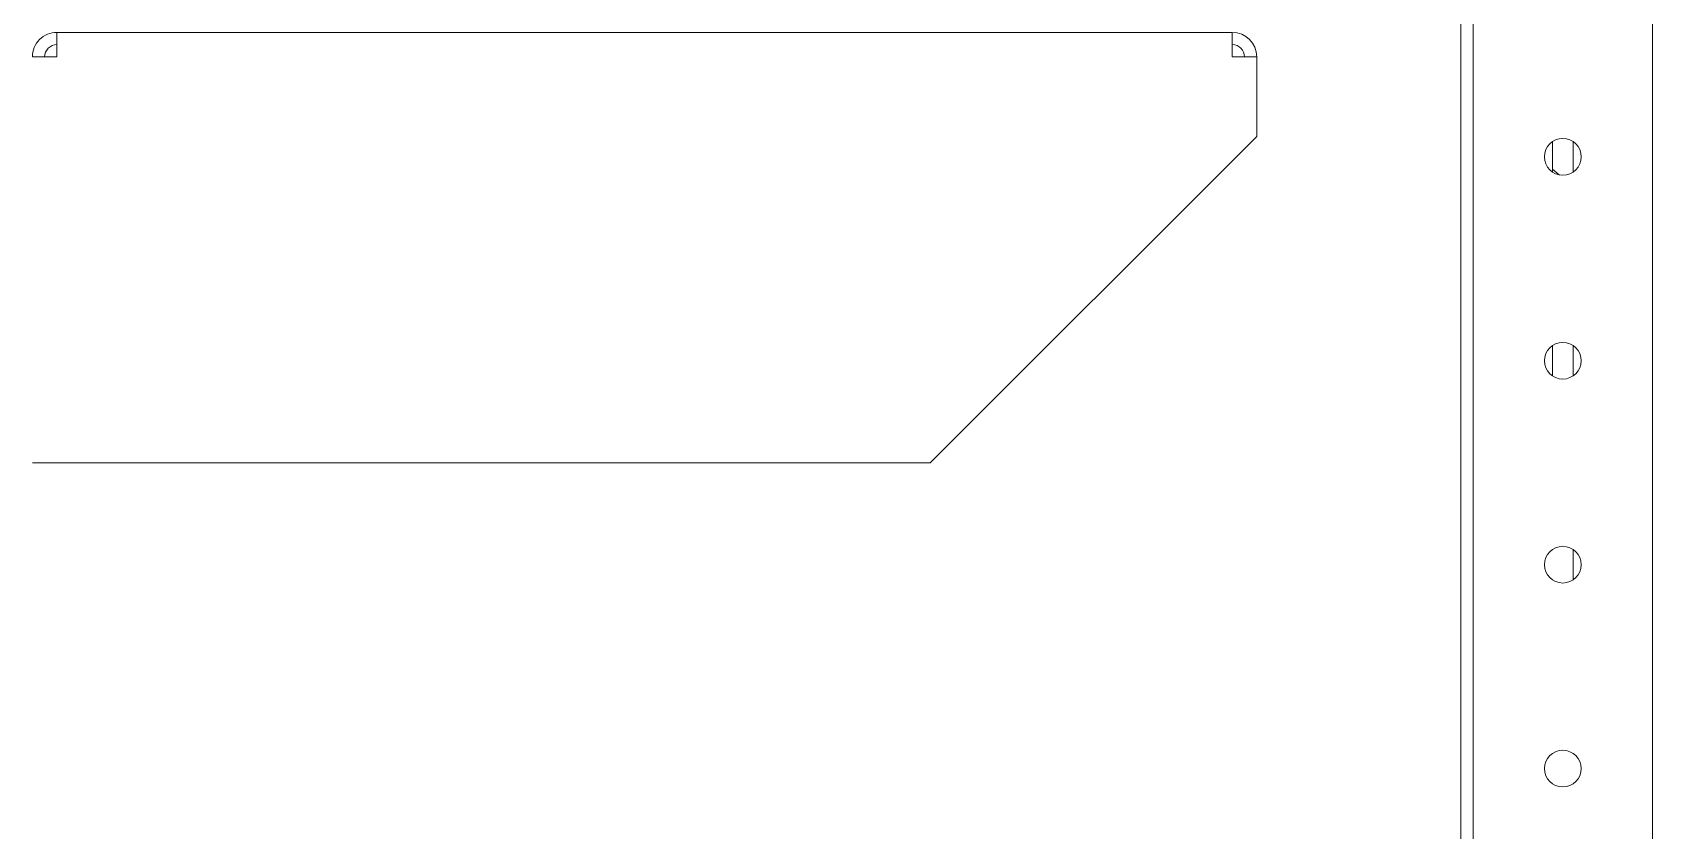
# Model space of a CAD drawing. Header units: millimetres. Extents: x 0 to 8410, y 0 to 5940.
# Drawn here: x 408.1 to 805.1, y 4373.6 to 4569.3 of the extents above; entities that cross this region are included whole.
import ezdxf

# ---------------------------------------------------------------- set-up
doc = ezdxf.new("R2010")
doc.units = ezdxf.units.MM
doc.header["$LTSCALE"] = 10
doc.layers.add('가시적인 것(ISO)', color=3, linetype='Continuous', lineweight=5, true_color=0x00ff00)

msp = doc.modelspace()

# ---------------------------------------------------------------- linework, layer by layer
at = {"layer": '가시적인 것(ISO)'}
for p, q in [((761.0935531025033, 3651.545506688018), (761.0935531025033, 5516.145506687957)), ((805.0935531025033, 3651.545506688018), (805.0935531025033, 5516.145506687957)), ((758.0935531025033, 3651.545506688018), (758.0935531025033, 5103.845506687988)), ((414.0935531025065, 4563.345506687981), (414.0935531025065, 4569.345506687981)), ((414.0935531025065, 4569.34550668798), (702.0935531025063, 4569.34550668798)), ((702.0935531025063, 4569.345506687981), (702.0935531025065, 4563.345506687981)), ((414.0935531025065, 4563.345506687981), (408.0935531025064, 4563.345506687981)), ((708.0935531025065, 4563.34550668798), (702.0935531025065, 4563.345506687981)), ((708.0935531025065, 4563.34550668798), (708.0935531025065, 4543.845506687981)), ((708.0935531025065, 4543.845506687981), (628.0935531025065, 4463.845506687981)), ((780.5935531022947, 4535.845506688654), (780.5935531022941, 4542.587164074623)), ((785.5935531026837, 4535.103849301333), (785.5935531026723, 4542.58716407465)), ((780.5935531022947, 4535.845506688654), (782.1895942318145, 4534.437235103784)), ((780.5935531022933, 4535.103849301355), (780.5935531022932, 4535.845506688654)), ((780.5935531022973, 4485.103849301353), (780.5935531022967, 4492.587164074625)), ((785.5935531027598, 4485.103849301384), (785.5935531027484, 4492.5871640746)), ((408.0935531025064, 4463.845506687981), (414.0935531025065, 4463.845506687981)), ((628.0935531025065, 4463.845506687981), (414.0935531025065, 4463.845506687981)), ((785.5935531028357, 4435.103849301434), (785.5935531028243, 4442.587164074548))]:
    msp.add_line(p, q, dxfattribs=at)
for centre in [(783.0935531025033, 4538.845506687988), (783.0935531025033, 4488.845506687988), (783.0935531025033, 4438.845506687988), (783.0935531025033, 4388.845506687988)]:
    msp.add_circle(centre, 4.500000000000001, dxfattribs=at)
for centre, radius, start, end in [((414.0935531025062, 4563.345506687981), 6.000000000000003, 89.99999999999746, 180), ((414.0935531025062, 4563.34550668798), 3.00000000000004, 89.99999999999491, 180), ((702.0935531025065, 4563.345506687981), 5.999999999999979, 0, 90), ((702.0935531025063, 4563.345506687981), 3.000000000000007, 0, 90)]:
    msp.add_arc(centre, radius, start, end, dxfattribs=at)

doc.saveas('drawing.dxf')
